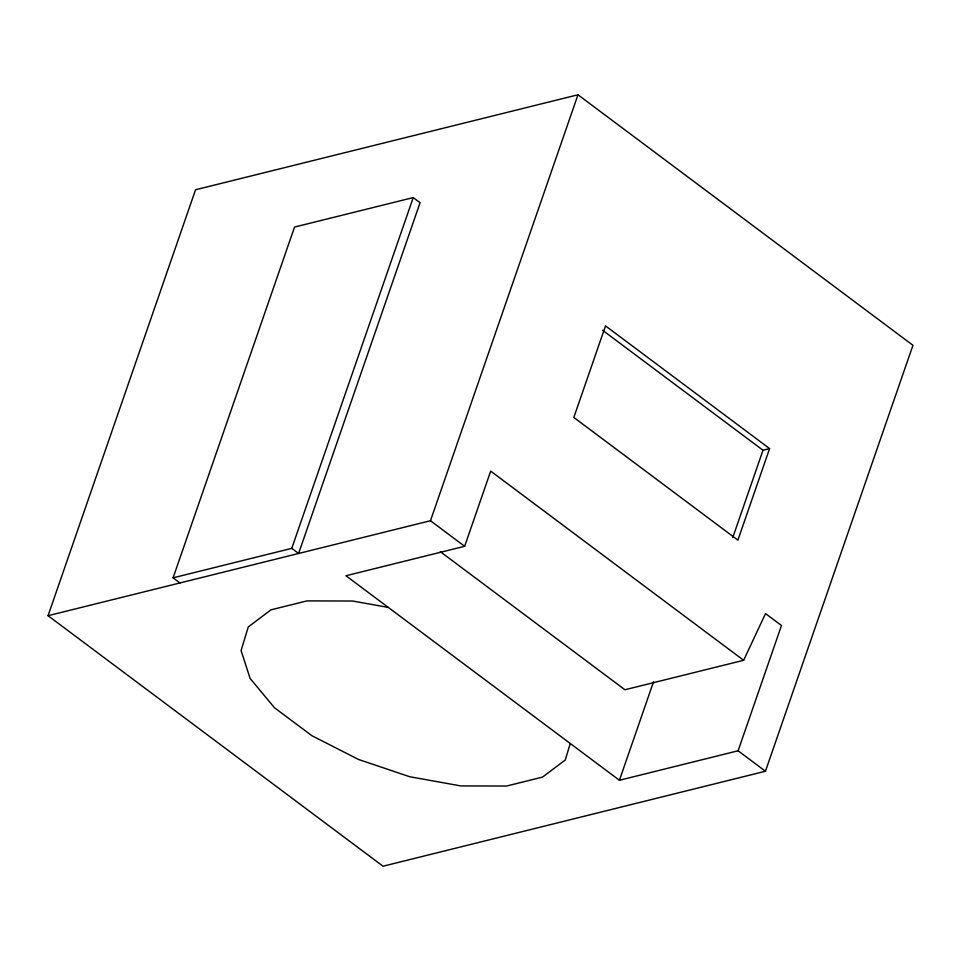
<?xml version="1.0" encoding="UTF-8"?>
<svg xmlns="http://www.w3.org/2000/svg" width="961" height="961" viewBox="0 0 961 961"><rect width="100%" height="100%" fill="white"/><g stroke="black" fill="none" stroke-linecap="round" stroke-linejoin="round"><path stroke-width="1.44" d="M570.257 743.49L565.248 759.983L542.545 777.101L506.555 786.038L460.8 785.918L409.746 776.74L358.405 759.418L311.796 735.645L274.474 707.74L250.112 678.43L241.079 650.597L248.262 626.968L270.954 609.839L306.943 600.901L352.711 601.033L388.304 607.424M48.05 615.701L195.551 189.761L577.969 94.779L912.95 345.299L765.449 771.239L383.031 866.221L48.05 615.701L430.48 520.73L464.656 546.292L490.687 471.118L743.634 660.291L765.533 613.586L781.485 625.515L738.108 750.793L619.425 780.272L345.972 575.759L464.656 546.292M173.088 577.837L294.546 227.06L413.23 197.582L420.077 202.699L298.607 553.476L291.772 548.359L173.088 577.837L179.923 582.955M291.772 548.359L413.23 197.582M430.48 520.73L577.969 94.779M619.425 780.272L653.54 681.733M732.775 537.547L762.998 450.228L769.593 448.595L737.904 540.13L573.825 417.434L605.526 325.887L769.593 448.595M743.634 660.291L624.95 689.758L440.33 551.698M602.523 330.212L762.998 450.228M738.108 750.793L765.449 771.239"/></g></svg>
